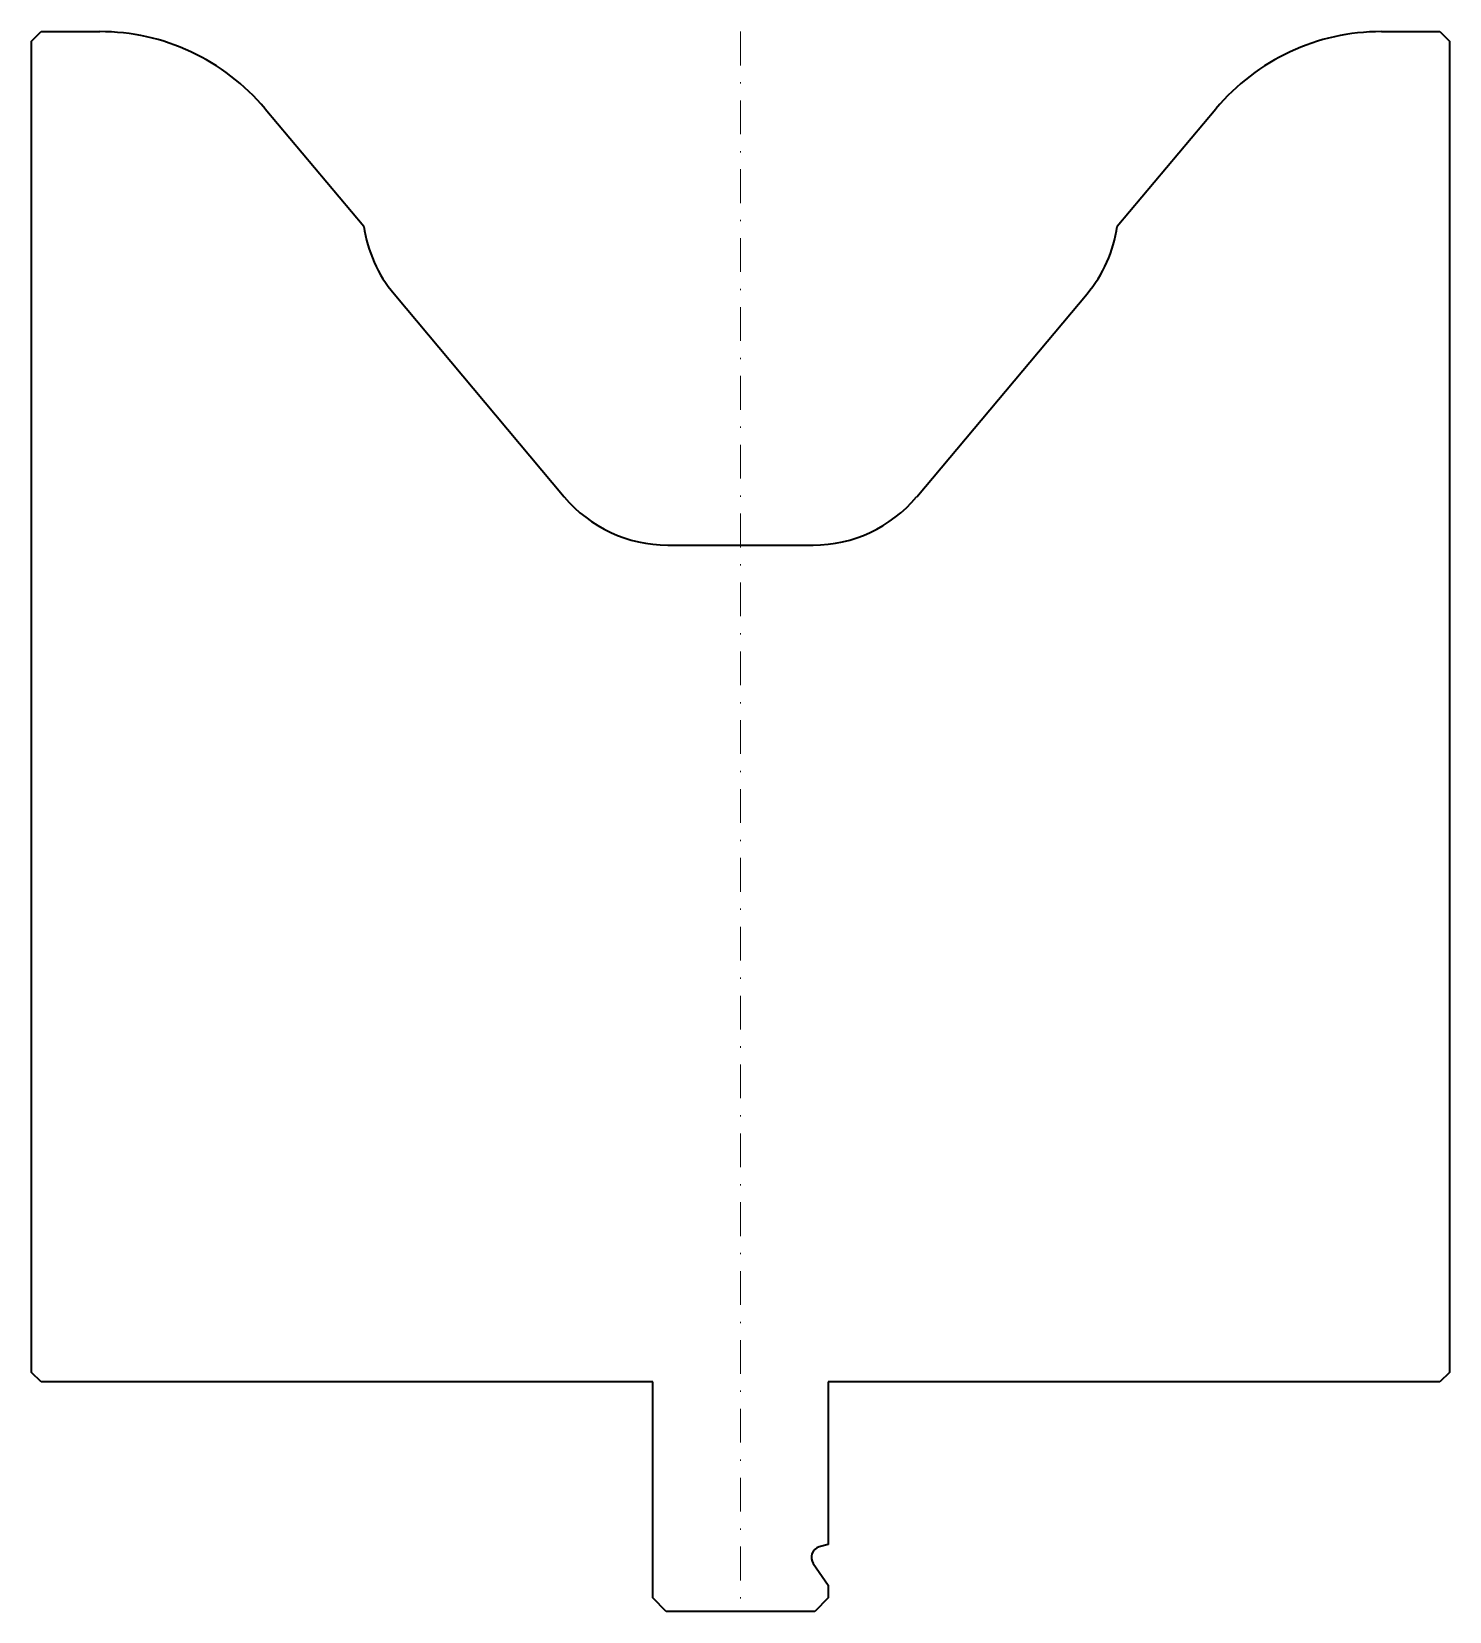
# Model space of a CAD drawing. Header units: millimetres. Extents: x -53 to 52, y -117 to 0.
import ezdxf

# ---------------------------------------------------------------- set-up
doc = ezdxf.new("R2010")
doc.units = ezdxf.units.MM
doc.header["$LTSCALE"] = 5
doc.linetypes.add('AUSGEZOGEN', pattern=[0])
doc.linetypes.add('DASHDOT', pattern=[1, 0.5, -0.25, 0, -0.25])
doc.layers.add('2', color=7, linetype='Continuous')
doc.layers.add('5', color=3, linetype='Continuous', true_color=0x00ff00)

msp = doc.modelspace()

# ---------------------------------------------------------------- linework, layer by layer
at = {"layer": '2', "color": 7, "linetype": 'AUSGEZOGEN', "lineweight": 35}
for p, q in [((-52.5, -0.7), (-51.8, 0)), ((-51.8, 0), (-47.46, 0)), ((47.46, 0), (51.8, 0)), ((51.8, 0), (52.5, -0.7)), ((-52.5, -99.3), (-52.5, -0.7)), ((52.5, -0.7), (52.5, -99.3)), ((-35.21, -5.72), (-27.9, -14.42)), ((27.9, -14.42), (35.2, -5.72)), ((-25.66, -19.43), (-13.05, -34.46)), ((13.05, -34.46), (25.66, -19.43)), ((-5.39, -38.03), (5.38, -38.03)), ((-51.8, -100), (-52.5, -99.3)), ((52.5, -99.3), (51.8, -100)), ((-6.5, -100), (-51.8, -100)), ((-6.5, -116), (-6.5, -100)), ((51.8, -100), (6.5, -100)), ((6.5, -100), (6.5, -112.05)), ((6.5, -112.05), (5.83, -112.23)), ((5.38, -113.46), (6.5, -115.05)), ((6.5, -115.05), (6.5, -116)), ((-5.5, -117), (-6.5, -116)), ((5.5, -117), (-5.5, -117)), ((6.5, -116), (5.5, -117))]:
    msp.add_line(p, q, dxfattribs=at)
for centre, radius, start, end in [((-47.46, -16), 16, 40, 90), ((47.46, -16), 16, 90, 140), ((-18, -13), 10, 188.1762, 220), ((18, -13), 10, 320, 351.8238), ((-5.39, -28.03), 10, 220, 270), ((5.38, -28.03), 10, 270, 320), ((6.04, -113), 0.8, 105, 215)]:
    msp.add_arc(centre, radius, start, end, dxfattribs=at)
at = {"layer": '5', "color": 3, "linetype": 'DASHDOT', "lineweight": 18, "true_color": 0x00ff00}
msp.add_line((0, 0), (0, -117), dxfattribs=at)

doc.saveas('drawing.dxf')
